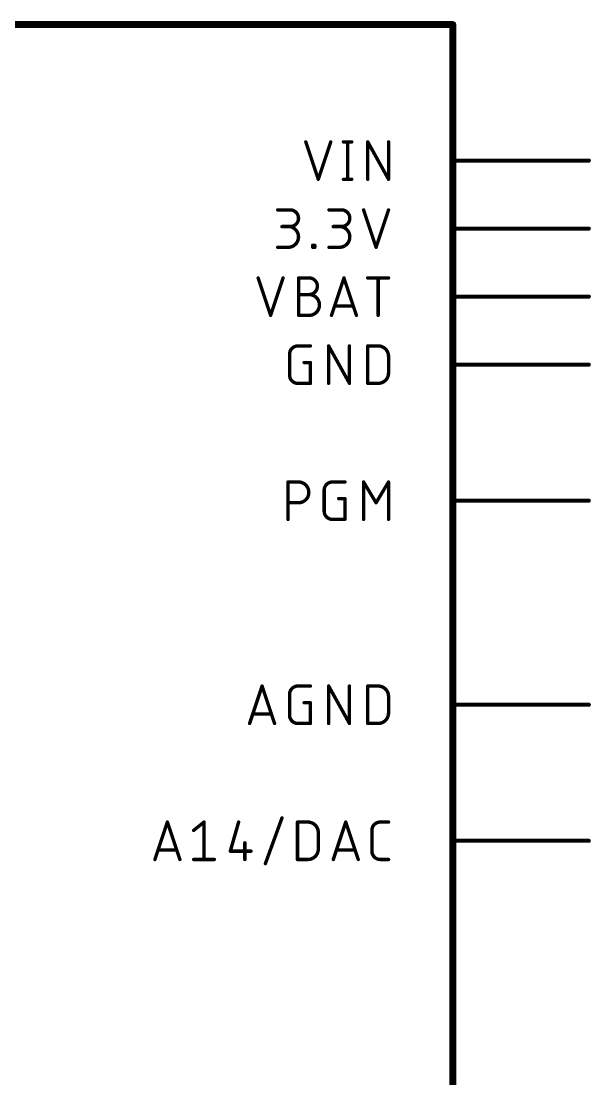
# Model space of a CAD drawing. Extents: x -1 to 180, y 0 to 264.
# Drawn here: x 34.68 to 55.96, y 199.39 to 238.89 of the extents above; entities that cross this region are included whole.
import ezdxf

# ---------------------------------------------------------------- set-up
doc = ezdxf.new("R2010")
doc.units = 0
doc.layers.add('94', color=12, linetype='CONTINUOUS')
doc.layers.add('95', color=251, linetype='CONTINUOUS')

msp = doc.modelspace()

# ---------------------------------------------------------------- linework, layer by layer
at = {"layer": '94'}
for points, const_width in [([(50.8, 238.76), (15.24, 238.76)], 0.254), ([(50.8, 170.18), (50.8, 238.76)], 0.254), ([(55.88, 233.68), (50.8, 233.68)], 0.1524), ([(55.88, 231.14), (50.8, 231.14)], 0.1524), ([(55.88, 228.6), (50.8, 228.6)], 0.1524), ([(55.88, 226.06), (50.8, 226.06)], 0.1524), ([(55.88, 220.98), (50.8, 220.98)], 0.1524), ([(55.88, 213.36), (50.8, 213.36)], 0.1524), ([(55.88, 208.28), (50.8, 208.28)], 0.1524)]:
    msp.add_lwpolyline(points, dxfattribs=dict(at, const_width=const_width))
for points, const_width in [([(50.8635, 238.76, 1), (50.7365, 238.76)], 0.127), ([(50.8, 238.6965, 1), (50.8, 238.8235)], 0.127), ([(50.8, 233.7181, 1), (50.8, 233.6419)], 0.0762), ([(55.88, 233.6419, 1), (55.88, 233.7181)], 0.0762), ([(50.8, 231.1781, 1), (50.8, 231.1019)], 0.0762), ([(55.88, 231.1019, 1), (55.88, 231.1781)], 0.0762), ([(50.8, 228.6381, 1), (50.8, 228.5619)], 0.0762), ([(55.88, 228.5619, 1), (55.88, 228.6381)], 0.0762), ([(50.8, 226.0981, 1), (50.8, 226.0219)], 0.0762), ([(55.88, 226.0219, 1), (55.88, 226.0981)], 0.0762), ([(50.8, 221.0181, 1), (50.8, 220.9419)], 0.0762), ([(55.88, 220.9419, 1), (55.88, 221.0181)], 0.0762), ([(50.8, 213.3981, 1), (50.8, 213.3219)], 0.0762), ([(55.88, 213.3219, 1), (55.88, 213.3981)], 0.0762), ([(50.8, 208.3181, 1), (50.8, 208.2419)], 0.0762), ([(55.88, 208.2419, 1), (55.88, 208.3181)], 0.0762)]:
    msp.add_lwpolyline(points, format="xyb", dxfattribs=dict(at, const_width=const_width))
at = {"layer": '95', "const_width": 0.127}
for points in [[(45.3102, 234.3785), (45.7759, 232.9815)], [(45.7759, 232.9815), (46.2415, 234.3785)], [(46.7157, 234.3785), (47.0262, 234.3785)], [(46.8709, 234.3785), (46.8709, 232.9815)], [(47.6236, 232.9815), (47.6236, 234.3785)], [(47.6236, 234.3785), (48.3997, 232.9815)], [(48.3997, 232.9815), (48.3997, 234.3785)], [(46.7157, 232.9815), (47.0262, 232.9815)], [(44.2607, 231.8385), (44.7264, 231.8385)], [(46.1771, 231.8385), (46.6428, 231.8385)], [(47.4684, 231.8385), (47.934, 230.4415)], [(47.934, 230.4415), (48.3997, 231.8385)], [(44.7264, 231.2176), (44.416, 231.2176)], [(46.6428, 231.2176), (46.3324, 231.2176)], [(44.2607, 230.4415), (44.6488, 230.4415)], [(45.5682, 230.4415), (45.5682, 230.5191)], [(45.5682, 230.5191), (45.6458, 230.5191)], [(45.6458, 230.4415), (45.5682, 230.4415)], [(45.6458, 230.5191), (45.6458, 230.4415)], [(46.1771, 230.4415), (46.5652, 230.4415)], [(43.5307, 229.2985), (43.9964, 227.9015)], [(43.9964, 227.9015), (44.462, 229.2985)], [(45.0433, 227.9015), (45.0433, 229.2985)], [(45.0433, 229.2985), (45.4313, 229.2985)], [(46.2684, 227.9015), (46.7341, 229.2985)], [(46.7341, 229.2985), (47.1997, 227.9015)], [(47.6236, 229.2985), (48.3997, 229.2985)], [(48.0116, 227.9015), (48.0116, 229.2985)], [(45.0433, 228.6776), (45.4313, 228.6776)], [(47.0833, 228.2508), (46.3848, 228.2508)], [(45.4313, 227.9015), (45.0433, 227.9015)], [(45.0138, 226.7585), (45.4795, 226.7585)], [(46.1635, 225.3615), (46.1635, 226.7585)], [(46.1635, 226.7585), (46.9396, 225.3615)], [(46.9396, 225.3615), (46.9396, 226.7585)], [(47.6236, 225.3615), (47.6236, 226.7585)], [(47.6236, 226.7585), (48.0116, 226.7585)], [(44.7034, 225.6719), (44.7034, 226.4481)], [(48.3997, 226.3704), (48.3997, 225.7496)], [(45.2466, 226.1376), (45.4795, 226.1376)], [(45.4795, 226.1376), (45.4795, 225.3615)], [(45.4795, 225.3615), (45.0138, 225.3615)], [(48.0116, 225.3615), (47.6236, 225.3615)], [(44.6463, 220.2815), (44.6463, 221.6785)], [(44.6463, 221.6785), (45.0343, 221.6785)], [(46.3051, 221.6785), (46.7707, 221.6785)], [(47.4684, 220.2815), (47.4684, 221.6785)], [(47.4684, 221.6785), (47.934, 220.9024)], [(47.934, 220.9024), (48.3997, 221.6785)], [(48.3997, 221.6785), (48.3997, 220.2815)], [(45.9946, 220.5919), (45.9946, 221.3681)], [(45.0343, 220.9024), (44.6463, 220.9024)], [(46.5379, 221.0576), (46.7707, 221.0576)], [(46.7707, 221.0576), (46.7707, 220.2815)], [(46.7707, 220.2815), (46.3051, 220.2815)], [(43.2113, 212.6615), (43.6769, 214.0585)], [(43.6769, 214.0585), (44.1426, 212.6615)], [(45.0138, 214.0585), (45.4795, 214.0585)], [(46.1635, 212.6615), (46.1635, 214.0585)], [(46.1635, 214.0585), (46.9396, 212.6615)], [(46.9396, 212.6615), (46.9396, 214.0585)], [(47.6236, 212.6615), (47.6236, 214.0585)], [(47.6236, 214.0585), (48.0116, 214.0585)], [(44.7034, 212.9719), (44.7034, 213.7481)], [(48.3997, 213.6704), (48.3997, 213.0496)], [(45.2466, 213.4376), (45.4795, 213.4376)], [(45.4795, 213.4376), (45.4795, 212.6615)], [(44.0262, 213.0108), (43.3277, 213.0108)], [(45.4795, 212.6615), (45.0138, 212.6615)], [(48.0116, 212.6615), (47.6236, 212.6615)], [(39.6746, 207.5815), (40.1403, 208.9785)], [(40.1403, 208.9785), (40.6059, 207.5815)], [(41.1211, 208.6681), (41.5091, 208.9785)], [(41.5091, 208.9785), (41.5091, 207.5815)], [(42.8004, 208.9785), (42.4899, 207.8919)], [(43.7995, 207.4263), (44.4204, 209.1337)], [(44.9995, 207.5815), (44.9995, 208.9785)], [(44.9995, 208.9785), (45.3875, 208.9785)], [(46.3364, 207.5815), (46.802, 208.9785)], [(46.802, 208.9785), (47.2677, 207.5815)], [(48.0893, 208.9785), (48.3997, 208.9785)], [(45.7756, 208.5904), (45.7756, 207.9696)], [(47.7788, 207.8919), (47.7788, 208.6681)], [(43.0332, 208.2024), (43.0332, 207.5815)], [(40.4895, 207.9308), (39.791, 207.9308)], [(42.4899, 207.8919), (43.266, 207.8919)], [(47.1513, 207.9308), (46.4528, 207.9308)], [(41.1211, 207.5815), (41.8972, 207.5815)], [(45.3875, 207.5815), (44.9995, 207.5815)], [(48.3997, 207.5815), (48.0893, 207.5815)]]:
    msp.add_lwpolyline(points, dxfattribs=at)
at = {"layer": '95'}
for points, const_width in [([(45.3403, 234.3885, 1), (45.2801, 234.3685)], 0.0635), ([(46.2716, 234.3685, 1), (46.2114, 234.3885)], 0.0635), ([(46.7157, 234.4102, 1), (46.7157, 234.3468)], 0.0635), ([(46.9027, 234.3785, 1), (46.8392, 234.3785)], 0.0635), ([(47.0262, 234.3468, 1), (47.0262, 234.4102)], 0.0635), ([(47.6553, 234.3785, 1), (47.5918, 234.3785)], 0.0635), ([(47.6513, 234.3939, 1), (47.5958, 234.3631)], 0.0635), ([(48.4315, 234.3785, 1), (48.368, 234.3785)], 0.0635), ([(46.7157, 233.0132, 1), (46.7157, 232.9498)], 0.0635), ([(47.0262, 232.9498, 1), (47.0262, 233.0132)], 0.0635), ([(45.7457, 232.9915, 1), (45.806, 232.9715)], 0.0635), ([(45.7457, 232.9715, 1), (45.806, 232.9915)], 0.0635), ([(46.8392, 232.9815, 1), (46.9027, 232.9815)], 0.0635), ([(47.5918, 232.9815, 1), (47.6553, 232.9815)], 0.0635), ([(48.368, 232.9815, 1), (48.4315, 232.9815)], 0.0635), ([(48.3719, 232.9661, 1), (48.4275, 232.9969)], 0.0635), ([(44.2607, 231.8702, 1), (44.2607, 231.8068)], 0.0635), ([(44.7264, 231.2176, 1), (44.7264, 231.8385)], 0.127), ([(44.7264, 231.8702, 1), (44.7264, 231.8068)], 0.0635), ([(44.7264, 231.8068, 1), (44.7264, 231.8702)], 0.0635), ([(46.1771, 231.8702, 1), (46.1771, 231.8068)], 0.0635), ([(46.6428, 231.2176, 1), (46.6428, 231.8385)], 0.127), ([(46.6428, 231.8702, 1), (46.6428, 231.8068)], 0.0635), ([(46.6428, 231.8068, 1), (46.6428, 231.8702)], 0.0635), ([(47.4985, 231.8485, 1), (47.4382, 231.8285)], 0.0635), ([(48.4298, 231.8285, 1), (48.3696, 231.8485)], 0.0635), ([(44.416, 231.2494, 1), (44.416, 231.1859)], 0.0635), ([(44.6488, 230.4415, 1), (44.6488, 231.2176)], 0.127), ([(44.6488, 231.2494, 1), (44.6488, 231.1859)], 0.0635), ([(44.7264, 231.2494, 1), (44.7264, 231.1859)], 0.0635), ([(44.7264, 231.1859, 1), (44.7264, 231.2494)], 0.0635), ([(46.3324, 231.2494, 1), (46.3324, 231.1859)], 0.0635), ([(46.5652, 230.4415, 1), (46.5652, 231.2176)], 0.127), ([(46.5652, 231.2494, 1), (46.5652, 231.1859)], 0.0635), ([(46.6428, 231.2494, 1), (46.6428, 231.1859)], 0.0635), ([(46.6428, 231.1859, 1), (46.6428, 231.2494)], 0.0635), ([(44.2607, 230.4733, 1), (44.2607, 230.4098)], 0.0635), ([(44.6488, 230.4733, 1), (44.6488, 230.4098)], 0.0635), ([(44.6488, 230.4098, 1), (44.6488, 230.4733)], 0.0635), ([(45.5999, 230.5191, 1), (45.5364, 230.5191)], 0.0635), ([(45.5364, 230.4415, 1), (45.5999, 230.4415)], 0.0635), ([(45.5682, 230.5509, 1), (45.5682, 230.4874)], 0.0635), ([(45.5682, 230.4733, 1), (45.5682, 230.4098)], 0.0635), ([(45.6775, 230.5191, 1), (45.614, 230.5191)], 0.0635), ([(45.614, 230.4415, 1), (45.6775, 230.4415)], 0.0635), ([(45.6458, 230.4874, 1), (45.6458, 230.5509)], 0.0635), ([(45.6458, 230.4098, 1), (45.6458, 230.4733)], 0.0635), ([(46.1771, 230.4733, 1), (46.1771, 230.4098)], 0.0635), ([(46.5652, 230.4733, 1), (46.5652, 230.4098)], 0.0635), ([(46.5652, 230.4098, 1), (46.5652, 230.4733)], 0.0635), ([(47.9039, 230.4515, 1), (47.9642, 230.4315)], 0.0635), ([(47.9039, 230.4315, 1), (47.9642, 230.4515)], 0.0635), ([(43.5608, 229.3085, 1), (43.5006, 229.2885)], 0.0635), ([(44.4921, 229.2885, 1), (44.4319, 229.3085)], 0.0635), ([(45.075, 229.2985, 1), (45.0115, 229.2985)], 0.0635), ([(45.0433, 229.3303, 1), (45.0433, 229.2668)], 0.0635), ([(45.4313, 228.6776, 1), (45.4313, 229.2985)], 0.127), ([(45.4313, 229.3303, 1), (45.4313, 229.2668)], 0.0635), ([(45.4313, 229.2668, 1), (45.4313, 229.3303)], 0.0635), ([(46.7642, 229.3085, 1), (46.7039, 229.2885)], 0.0635), ([(46.7642, 229.2885, 1), (46.7039, 229.3085)], 0.0635), ([(47.6236, 229.3303, 1), (47.6236, 229.2668)], 0.0635), ([(48.0434, 229.2985, 1), (47.9799, 229.2985)], 0.0635), ([(48.3997, 229.2668, 1), (48.3997, 229.3303)], 0.0635), ([(45.0433, 228.7094, 1), (45.0433, 228.6459)], 0.0635), ([(45.4313, 227.9015, 1), (45.4313, 228.6776)], 0.127), ([(45.4313, 228.7094, 1), (45.4313, 228.6459)], 0.0635), ([(45.4313, 228.7094, 1), (45.4313, 228.6459)], 0.0635), ([(45.4313, 228.6459, 1), (45.4313, 228.7094)], 0.0635), ([(46.3848, 228.2825, 1), (46.3848, 228.219)], 0.0635), ([(47.0833, 228.219, 1), (47.0833, 228.2825)], 0.0635), ([(43.9662, 227.9115, 1), (44.0265, 227.8915)], 0.0635), ([(43.9662, 227.8915, 1), (44.0265, 227.9115)], 0.0635), ([(45.0115, 227.9015, 1), (45.075, 227.9015)], 0.0635), ([(45.0433, 227.9332, 1), (45.0433, 227.8698)], 0.0635), ([(45.4313, 227.9332, 1), (45.4313, 227.8697)], 0.0635), ([(45.4313, 227.8698, 1), (45.4313, 227.9332)], 0.0635), ([(46.2383, 227.9115, 1), (46.2985, 227.8915)], 0.0635), ([(47.1696, 227.8915, 1), (47.2298, 227.9115)], 0.0635), ([(47.9799, 227.9015, 1), (48.0434, 227.9015)], 0.0635), ([(45.0138, 226.7585, 0.4142), (44.7034, 226.4481)], 0.127), ([(45.0138, 226.7902, 1), (45.0138, 226.7268)], 0.0635), ([(45.0138, 226.7268, 1), (45.0138, 226.7902)], 0.0635), ([(45.4795, 226.7268, 1), (45.4795, 226.7902)], 0.0635), ([(46.1952, 226.7585, 1), (46.1317, 226.7585)], 0.0635), ([(46.1912, 226.7739, 1), (46.1357, 226.7431)], 0.0635), ([(46.9713, 226.7585, 1), (46.9078, 226.7585)], 0.0635), ([(47.6553, 226.7585, 1), (47.5918, 226.7585)], 0.0635), ([(47.6236, 226.7902, 1), (47.6236, 226.7268)], 0.0635), ([(48.3997, 226.3704, 0.4142), (48.0116, 226.7585)], 0.127), ([(48.0116, 226.7902, 1), (48.0116, 226.7268)], 0.0635), ([(48.0116, 226.7268, 1), (48.0116, 226.7902)], 0.0635), ([(44.7351, 226.4481, 1), (44.6716, 226.4481)], 0.0635), ([(44.6716, 226.4481, 1), (44.7351, 226.4481)], 0.0635), ([(48.4315, 226.3704, 1), (48.368, 226.3704)], 0.0635), ([(48.368, 226.3704, 1), (48.4315, 226.3704)], 0.0635), ([(45.2466, 226.1694, 1), (45.2466, 226.1059)], 0.0635), ([(45.5112, 226.1376, 1), (45.4477, 226.1376)], 0.0635), ([(45.4795, 226.1059, 1), (45.4795, 226.1694)], 0.0635), ([(44.7351, 225.6719, 1), (44.6716, 225.6719)], 0.0635), ([(44.6716, 225.6719, 1), (44.7351, 225.6719)], 0.0635), ([(44.7034, 225.6719, 0.4142), (45.0138, 225.3615)], 0.127), ([(48.0116, 225.3615, 0.4142), (48.3997, 225.7496)], 0.127), ([(48.4315, 225.7496, 1), (48.368, 225.7496)], 0.0635), ([(48.368, 225.7496, 1), (48.4315, 225.7496)], 0.0635), ([(45.0138, 225.3932, 1), (45.0138, 225.3298)], 0.0635), ([(45.0138, 225.3298, 1), (45.0138, 225.3932)], 0.0635), ([(45.4477, 225.3615, 1), (45.5112, 225.3615)], 0.0635), ([(45.4795, 225.3298, 1), (45.4795, 225.3932)], 0.0635), ([(46.1317, 225.3615, 1), (46.1952, 225.3615)], 0.0635), ([(46.9078, 225.3615, 1), (46.9713, 225.3615)], 0.0635), ([(46.9118, 225.3461, 1), (46.9673, 225.3769)], 0.0635), ([(47.5918, 225.3615, 1), (47.6553, 225.3615)], 0.0635), ([(47.6236, 225.3932, 1), (47.6236, 225.3298)], 0.0635), ([(48.0116, 225.3932, 1), (48.0116, 225.3298)], 0.0635), ([(48.0116, 225.3298, 1), (48.0116, 225.3932)], 0.0635), ([(44.678, 221.6785, 1), (44.6145, 221.6785)], 0.0635), ([(44.6463, 221.7103, 1), (44.6463, 221.6468)], 0.0635), ([(45.0343, 220.9024, 1), (45.0343, 221.6785)], 0.127), ([(45.0343, 221.7103, 1), (45.0343, 221.6468)], 0.0635), ([(45.0343, 221.6468, 1), (45.0343, 221.7103)], 0.0635), ([(46.3051, 221.6785, 0.4142), (45.9946, 221.3681)], 0.127), ([(46.3051, 221.7103, 1), (46.3051, 221.6468)], 0.0635), ([(46.3051, 221.6468, 1), (46.3051, 221.7102)], 0.0635), ([(46.7707, 221.6468, 1), (46.7707, 221.7103)], 0.0635), ([(47.5001, 221.6785, 1), (47.4366, 221.6785)], 0.0635), ([(47.4956, 221.6948, 1), (47.4411, 221.6622)], 0.0635), ([(48.4315, 221.6785, 1), (48.368, 221.6785)], 0.0635), ([(48.4269, 221.6622, 1), (48.3725, 221.6948)], 0.0635), ([(46.0264, 221.3681, 1), (45.9629, 221.3681)], 0.0635), ([(45.9629, 221.3681, 1), (46.0264, 221.3681)], 0.0635), ([(44.6463, 220.9341, 1), (44.6463, 220.8706)], 0.0635), ([(45.0343, 220.9341, 1), (45.0343, 220.8706)], 0.0635), ([(45.0343, 220.8706, 1), (45.0343, 220.9341)], 0.0635), ([(46.5379, 221.0894, 1), (46.5379, 221.0259)], 0.0635), ([(46.8025, 221.0576, 1), (46.739, 221.0576)], 0.0635), ([(46.7707, 221.0259, 1), (46.7707, 221.0894)], 0.0635), ([(47.9068, 220.9187, 1), (47.9613, 220.8861)], 0.0635), ([(47.9068, 220.8861, 1), (47.9613, 220.9187)], 0.0635), ([(45.9946, 220.5919, 0.4142), (46.3051, 220.2815)], 0.127), ([(46.0264, 220.5919, 1), (45.9629, 220.5919)], 0.0635), ([(45.9629, 220.5919, 1), (46.0264, 220.5919)], 0.0635), ([(44.6145, 220.2815, 1), (44.678, 220.2815)], 0.0635), ([(46.3051, 220.3133, 1), (46.3051, 220.2498)], 0.0635), ([(46.3051, 220.2498, 1), (46.3051, 220.3133)], 0.0635), ([(46.739, 220.2815, 1), (46.8025, 220.2815)], 0.0635), ([(46.7707, 220.2498, 1), (46.7707, 220.3133)], 0.0635), ([(47.4366, 220.2815, 1), (47.5001, 220.2815)], 0.0635), ([(48.368, 220.2815, 1), (48.4315, 220.2815)], 0.0635), ([(43.7071, 214.0685, 1), (43.6468, 214.0485)], 0.0635), ([(43.7071, 214.0485, 1), (43.6468, 214.0685)], 0.0635), ([(45.0138, 214.0585, 0.4142), (44.7034, 213.7481)], 0.127), ([(45.0138, 214.0902, 1), (45.0138, 214.0268)], 0.0635), ([(45.0138, 214.0268, 1), (45.0138, 214.0902)], 0.0635), ([(45.4795, 214.0268, 1), (45.4795, 214.0902)], 0.0635), ([(46.1952, 214.0585, 1), (46.1317, 214.0585)], 0.0635), ([(46.1912, 214.0739, 1), (46.1357, 214.0431)], 0.0635), ([(46.9713, 214.0585, 1), (46.9078, 214.0585)], 0.0635), ([(47.6553, 214.0585, 1), (47.5918, 214.0585)], 0.0635), ([(47.6236, 214.0902, 1), (47.6236, 214.0268)], 0.0635), ([(48.3997, 213.6704, 0.4142), (48.0116, 214.0585)], 0.127), ([(48.0116, 214.0902, 1), (48.0116, 214.0268)], 0.0635), ([(48.0116, 214.0268, 1), (48.0116, 214.0902)], 0.0635), ([(44.7351, 213.7481, 1), (44.6716, 213.7481)], 0.0635), ([(44.6716, 213.7481, 1), (44.7351, 213.7481)], 0.0635), ([(48.4315, 213.6704, 1), (48.368, 213.6704)], 0.0635), ([(48.368, 213.6704, 1), (48.4315, 213.6704)], 0.0635), ([(45.2466, 213.4694, 1), (45.2466, 213.4059)], 0.0635), ([(45.5112, 213.4376, 1), (45.4477, 213.4376)], 0.0635), ([(45.4795, 213.4059, 1), (45.4795, 213.4694)], 0.0635), ([(43.3277, 213.0425, 1), (43.3277, 212.979)], 0.0635), ([(44.0262, 212.979, 1), (44.0262, 213.0425)], 0.0635), ([(44.7351, 212.9719, 1), (44.6716, 212.9719)], 0.0635), ([(44.6716, 212.9719, 1), (44.7351, 212.9719)], 0.0635), ([(44.7034, 212.9719, 0.4142), (45.0138, 212.6615)], 0.127), ([(48.0116, 212.6615, 0.4142), (48.3997, 213.0496)], 0.127), ([(48.4315, 213.0496, 1), (48.368, 213.0496)], 0.0635), ([(48.368, 213.0496, 1), (48.4315, 213.0496)], 0.0635), ([(43.1812, 212.6715, 1), (43.2414, 212.6515)], 0.0635), ([(44.1125, 212.6515, 1), (44.1727, 212.6715)], 0.0635), ([(45.0138, 212.6933, 1), (45.0138, 212.6298)], 0.0635), ([(45.0138, 212.6298, 1), (45.0138, 212.6933)], 0.0635), ([(45.4477, 212.6615, 1), (45.5112, 212.6615)], 0.0635), ([(45.4795, 212.6298, 1), (45.4795, 212.6933)], 0.0635), ([(46.1317, 212.6615, 1), (46.1952, 212.6615)], 0.0635), ([(46.9078, 212.6615, 1), (46.9713, 212.6615)], 0.0635), ([(46.9118, 212.6461, 1), (46.9673, 212.6769)], 0.0635), ([(47.5918, 212.6615, 1), (47.6553, 212.6615)], 0.0635), ([(47.6236, 212.6933, 1), (47.6236, 212.6298)], 0.0635), ([(48.0116, 212.6932, 1), (48.0116, 212.6298)], 0.0635), ([(48.0116, 212.6298, 1), (48.0116, 212.6933)], 0.0635), ([(40.1704, 208.9885, 1), (40.1102, 208.9685)], 0.0635), ([(40.1704, 208.9685, 1), (40.1102, 208.9885)], 0.0635), ([(41.5409, 208.9785, 1), (41.4774, 208.9785)], 0.0635), ([(41.529, 208.9537, 1), (41.4893, 209.0033)], 0.0635), ([(42.8309, 208.9698, 1), (42.7698, 208.9872)], 0.0635), ([(44.4502, 209.1229, 1), (44.3905, 209.1446)], 0.0635), ([(45.0312, 208.9785, 1), (44.9677, 208.9785)], 0.0635), ([(44.9995, 209.0102, 1), (44.9995, 208.9468)], 0.0635), ([(45.7756, 208.5904, 0.4142), (45.3875, 208.9785)], 0.127), ([(45.3875, 209.0102, 1), (45.3875, 208.9468)], 0.0635), ([(45.3875, 208.9468, 1), (45.3875, 209.0102)], 0.0635), ([(46.8321, 208.9885, 1), (46.7719, 208.9685)], 0.0635), ([(46.8321, 208.9685, 1), (46.7719, 208.9885)], 0.0635), ([(48.0893, 208.9785, 0.4142), (47.7788, 208.6681)], 0.127), ([(48.0893, 209.0102, 1), (48.0893, 208.9468)], 0.0635), ([(48.0893, 208.9468, 1), (48.0893, 209.0102)], 0.0635), ([(48.3997, 208.9468, 1), (48.3997, 209.0102)], 0.0635), ([(41.1012, 208.6928, 1), (41.1409, 208.6433)], 0.0635), ([(45.8073, 208.5904, 1), (45.7438, 208.5904)], 0.0635), ([(45.7438, 208.5904, 1), (45.8073, 208.5904)], 0.0635), ([(47.8106, 208.6681, 1), (47.7471, 208.6681)], 0.0635), ([(47.7471, 208.6681, 1), (47.8106, 208.6681)], 0.0635), ([(43.0649, 208.2024, 1), (43.0014, 208.2024)], 0.0635), ([(39.791, 207.9625, 1), (39.791, 207.899)], 0.0635), ([(40.4895, 207.899, 1), (40.4895, 207.9625)], 0.0635), ([(42.4899, 207.9237, 1), (42.4899, 207.8602)], 0.0635), ([(42.4594, 207.9007, 1), (42.5205, 207.8832)], 0.0635), ([(43.266, 207.8602, 1), (43.266, 207.9237)], 0.0635), ([(45.3875, 207.5815, 0.4142), (45.7756, 207.9696)], 0.127), ([(45.8073, 207.9696, 1), (45.7438, 207.9696)], 0.0635), ([(45.7438, 207.9696, 1), (45.8073, 207.9696)], 0.0635), ([(46.4528, 207.9625, 1), (46.4528, 207.899)], 0.0635), ([(47.1513, 207.899, 1), (47.1513, 207.9625)], 0.0635), ([(47.7788, 207.8919, 0.4142), (48.0893, 207.5815)], 0.127), ([(47.8106, 207.8919, 1), (47.7471, 207.8919)], 0.0635), ([(47.7471, 207.8919, 1), (47.8106, 207.8919)], 0.0635), ([(39.6445, 207.5915, 1), (39.7047, 207.5715)], 0.0635), ([(40.5758, 207.5715, 1), (40.6361, 207.5915)], 0.0635), ([(41.1211, 207.6132, 1), (41.1211, 207.5498)], 0.0635), ([(41.4774, 207.5815, 1), (41.5409, 207.5815)], 0.0635), ([(41.8972, 207.5498, 1), (41.8972, 207.6132)], 0.0635), ([(43.0014, 207.5815, 1), (43.0649, 207.5815)], 0.0635), ([(43.7697, 207.4371, 1), (43.8293, 207.4154)], 0.0635), ([(44.9677, 207.5815, 1), (45.0312, 207.5815)], 0.0635), ([(44.9995, 207.6132, 1), (44.9995, 207.5498)], 0.0635), ([(45.3875, 207.6132, 1), (45.3875, 207.5498)], 0.0635), ([(45.3875, 207.5498, 1), (45.3875, 207.6132)], 0.0635), ([(46.3062, 207.5915, 1), (46.3665, 207.5715)], 0.0635), ([(47.2376, 207.5715, 1), (47.2978, 207.5915)], 0.0635), ([(48.0893, 207.6132, 1), (48.0893, 207.5498)], 0.0635), ([(48.0893, 207.5498, 1), (48.0893, 207.6132)], 0.0635), ([(48.3997, 207.5498, 1), (48.3997, 207.6132)], 0.0635)]:
    msp.add_lwpolyline(points, format="xyb", dxfattribs=dict(at, const_width=const_width))

doc.saveas('drawing.dxf')
